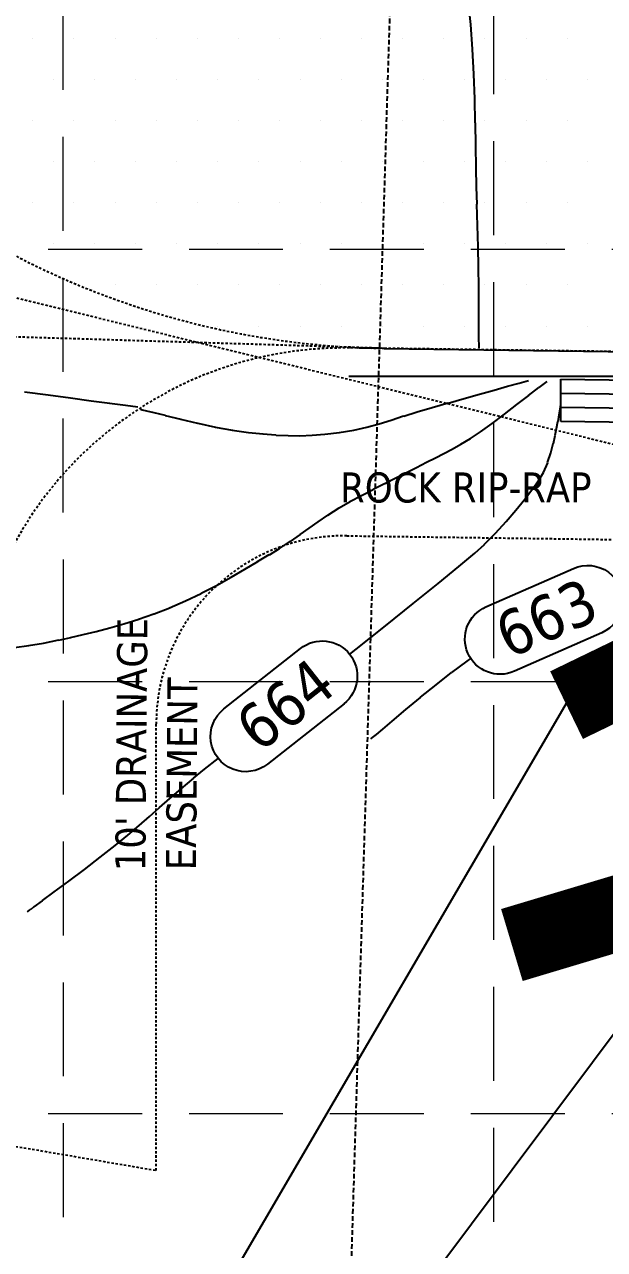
# Model space of a CAD drawing. Header units: inches. Extents: x 6967 to 7890, y 13663 to 15138.
# Drawn here: x 7702.8 to 7733.7, y 14025.2 to 14090.4 of the extents above; entities that cross this region are included whole.
import ezdxf

# ---------------------------------------------------------------- set-up
doc = ezdxf.new("R2010")
doc.units = ezdxf.units.IN
doc.header["$MEASUREMENT"] = 0
for name, pattern in [('HIDDEN', [0.375, 0.25, -0.125]), ('XGWI003AR$0$HIDDEN2', [0.1875, 0.125, -0.0625]), ('xGWI003pt$0$HIDDEN2', [0.1875, 0.125, -0.0625])]:
    doc.linetypes.add(name, pattern=pattern)
for name, color, linetype in [('C-ANNO-EASE-N', 6, 'Continuous'), ('C-SITE-LSCP-STBK-N', 2, 'HIDDEN'), ('C-TOPO-RETN-WALL-TEXT-N', 6, 'Continuous'), ('GRID', 254, 'HIDDEN'), ('PC', 35, 'Continuous'), ('SILT FENCE', 200, 'Continuous'), ('STORM', 5, 'Continuous'), ('XGWI003AR$0$C-PKNG-CURB-FACE-N', 4, 'Continuous'), ('XGWI003AR$0$C-PKNG-FIRE-HTCH-N', 2, 'Continuous'), ('XGWI003AR$0$C-PKNG-FIRE-N', 2, 'XGWI003AR$0$HIDDEN2'), ('XGWI003AR$0$C-PKNG-PAVE-EDGE-N', 4, 'XGWI003AR$0$HIDDEN2'), ('XGWI003AR$0$C-STRC-RAIL-N', 15, 'XGWI003AR$0$ZIGZAG'), ('xGWI003pt$0$C-EASE-STRM-N', 6, 'xGWI003pt$0$HIDDEN2'), ('xGWI003pt$0$TXU-ESMT', 2, 'xGWI003pt$0$HIDDEN2')]:
    doc.layers.add(name, color=color, linetype=linetype)
doc.styles.add('L40', font='TAHOMA.TTF', dxfattribs={"height": 1.6})
doc.styles.add('L50', font='TAHOMA.TTF', dxfattribs={"height": 2})
doc.styles.add('L80', font='TAHOMA.TTF', dxfattribs={"height": 3.2})
doc.linetypes.add('XGWI003AR$0$ZIGZAG', pattern='A,0.0001,-0.2,[131,ltypeshp.shx,S=0.2,R=0,X=-0.2,Y=0],-0.4,[131,ltypeshp.shx,S=0.2,R=180,X=0.2,Y=0],-0.2', length=0.8001)

msp = doc.modelspace()

# ---------------------------------------------------------------- linework, layer by layer
at = {"color": 7, "linetype": 'Continuous', "ltscale": 25}
for p, q in [((7701.356, 14002.363), (7732.111, 14055.029)), ((7704.203, 13996.67), (7738.946, 14043.072))]:
    msp.add_line(p, q, dxfattribs=at)
at = {"layer": 'C-SITE-LSCP-STBK-N', "color": 253}
msp.add_line((7719.753, 14008.773), (7727.043, 14245.288), dxfattribs=at)
at = {"layer": 'GRID', "color": 252, "linetype": 'HIDDEN', "lineweight": 0, "ltscale": 20}
for p, q in [((7704.941, 13779.448), (7704.766, 15114.087)), ((7727.819, 13779.209), (7727.768, 15114.087)), ((6991.593, 14078.468), (7865.68, 14078.468)), ((6991.593, 14055.465), (7865.68, 14055.465)), ((6991.593, 14032.463), (7865.68, 14032.463))]:
    msp.add_line(p, q, dxfattribs=at)
at = {"layer": 'PC', "color": 25, "extrusion": (0.995064, 0.099235, 0), "elevation": 9086.692}
msp.add_lwpolyline([(13255.409, 667), (13254.131, 667)], dxfattribs=at)
at = {"layer": 'PC', "color": 25}
for points, elevation in [([(7726.572, 14090.423), (7726.667, 14089.112)], 667), ([(7726.736, 14087.785), (7726.783, 14086.468)], 667), ([(7726.816, 14085.184), (7726.838, 14083.958)], 667), ([(7726.991, 14076.461), (7726.995, 14075.493)], 667), ([(7726.998, 14074.615), (7727.001, 14073.845)], 667), ([(7728.544, 14071.169), (7729.162, 14071.343)], 666), ([(7724.527, 14070.047), (7725.378, 14070.282)], 666), ([(7729.046, 14070.196), (7729.673, 14070.678)], 665), ([(7731.343, 14069.959), (7731.382, 14070.196)], 664), ([(7709.005, 14069.944), (7709.107, 14069.921)], 666), ([(7723.733, 14069.815), (7724.527, 14070.047)], 666), ([(7727.718, 14069.195), (7728.38, 14069.689)], 665), ([(7731.23, 14069.293), (7731.294, 14069.649)], 664), ([(7721.711, 14069.172), (7722.356, 14069.373)], 666), ([(7727.102, 14068.752), (7727.718, 14069.195)], 665), ([(7731.073, 14068.561), (7731.149, 14068.916)], 664), ([(7714.762, 14068.711), (7715.531, 14068.634)], 666), ([(7716.867, 14068.546), (7717.496, 14068.541)], 666), ([(7717.496, 14068.541), (7718.14, 14068.565)], 666), ([(7718.14, 14068.565), (7718.828, 14068.621)], 666), ([(7718.828, 14068.621), (7719.593, 14068.711)], 666), ([(7726.573, 14068.396), (7727.102, 14068.752)], 665), ([(7730.855, 14067.625), (7730.98, 14068.12)], 664), ([(7724.232, 14067.133), (7724.709, 14067.371)], 665), ([(7729.877, 14065.702), (7730.209, 14066.183)], 664), ([(7719.583, 14064.697), (7720.165, 14065.033)], 665), ([(7718.463, 14063.964), (7718.981, 14064.319)], 665), ([(7728.465, 14063.969), (7728.992, 14064.577)], 664), ([(7717.514, 14063.278), (7717.988, 14063.621)], 665), ([(7717.988, 14063.621), (7718.463, 14063.964)], 665), ([(7727.307, 14062.747), (7727.899, 14063.353)], 664), ([(7714.567, 14061.434), (7715.248, 14061.84)], 665), ([(7725.96, 14061.581), (7726.799, 14062.288)], 664), ([(7713.831, 14061.009), (7714.567, 14061.434)], 665), ([(7712.238, 14060.153), (7713.051, 14060.577)], 665), ([(7723.528, 14059.605), (7724.85, 14060.672)], 664), ([(7710.559, 14059.381), (7711.403, 14059.75)], 665), ([(7708.131, 14058.526), (7708.915, 14058.773)], 665), ([(7705.293, 14057.804), (7705.954, 14057.955)], 665), ([(7705.954, 14057.955), (7706.649, 14058.122)], 665), ([(7706.649, 14058.122), (7707.375, 14058.31)], 665), ([(7702.307, 14057.264), (7703.061, 14057.371)], 665), ([(7720.145, 14056.909), (7720.484, 14057.177)], 664), ([(7724.738, 14055.29), (7725.57, 14055.944)], 663), ([(7722.412, 14053.353), (7723.132, 14053.962)], 663), ([(7712.409, 14050.786), (7713.141, 14051.37)], 664), ([(7711.838, 14050.323), (7712.409, 14050.786)], 664), ([(7709.488, 14048.279), (7710.021, 14048.751)], 664), ([(7708.938, 14047.798), (7709.488, 14048.279)], 664), ([(7706.87, 14046.108), (7707.655, 14046.728)], 664), ([(7706.027, 14045.462), (7706.87, 14046.108)], 664), ([(7703.095, 14043.287), (7703.178, 14043.353)], 664)]:
    msp.add_lwpolyline(points, dxfattribs=dict(at, elevation=elevation))
at = {"layer": 'PC', "color": 25, "extrusion": (0.998671, 0.051537, 0), "elevation": 8442.507}
msp.add_lwpolyline([(13672.181, 667), (13670.853, 667)], dxfattribs=at)
at = {"layer": 'PC', "color": 25, "extrusion": (0.999684, 0.025131, 0), "elevation": 8078.346}
msp.add_lwpolyline([(13887.84, 667), (13886.555, 667)], dxfattribs=at)
at = {"layer": 'PC', "color": 25, "extrusion": (0.999872, 0.016013, 0), "elevation": 7951.378}
msp.add_lwpolyline([(13958.42, 667), (13957.275, 667)], dxfattribs=at)
at = {"layer": 'PC', "color": 25, "extrusion": (0.99982, 0.01896, 0), "elevation": 7992.484}
msp.add_lwpolyline([(13933.777, 667), (13932.739, 667)], dxfattribs=at)
at = {"layer": 'PC', "color": 25, "extrusion": (0.999571, 0.029294, 0), "elevation": 8136.077}
msp.add_lwpolyline([(13849.378, 667), (13848.469, 667)], dxfattribs=at)
at = {"layer": 'PC', "color": 25, "extrusion": (0.999473, 0.032471, 0), "elevation": 8180.044}
msp.add_lwpolyline([(13822.544, 667), (13821.398, 667)], dxfattribs=at)
at = {"layer": 'PC', "color": 25, "extrusion": (0.999746, 0.022551, 0), "elevation": 8042.482}
msp.add_lwpolyline([(13901.894, 667), (13900.765, 667)], dxfattribs=at)
at = {"layer": 'PC', "color": 25, "extrusion": (0.999891, 0.014734, 0), "elevation": 7933.557}
msp.add_lwpolyline([(13963.218, 667), (13962.125, 667)], dxfattribs=at)
at = {"layer": 'PC', "color": 25, "extrusion": (0.999961, 0.008827, 0), "elevation": 7850.946}
msp.add_lwpolyline([(14008.744, 667), (14007.704, 667)], dxfattribs=at)
at = {"layer": 'PC', "color": 25, "extrusion": (0.999996, 0.002915, 0), "elevation": 7767.999}
msp.add_lwpolyline([(14052.905, 667), (14052.027, 667)], dxfattribs=at)
at = {"layer": 'PC', "color": 25, "extrusion": (0.999962, 0.008696, 0), "elevation": 7849.098}
msp.add_lwpolyline([(14006.116, 667), (14005.473, 667)], dxfattribs=at)
at = {"layer": 'PC', "color": 25, "extrusion": (0.270376, -0.962755, 0), "elevation": -11457.476}
msp.add_lwpolyline([(11245.839, 666), (11246.363, 666)], dxfattribs=at)
at = {"layer": 'PC', "color": 25, "extrusion": (-0.12863, -0.991693, 0), "elevation": -14944.799}
msp.add_lwpolyline([(5828.908, 666), (5830.176, 666)], dxfattribs=at)
at = {"layer": 'PC', "color": 25, "extrusion": (0.270623, -0.962685, 0), "elevation": -11454.586}
msp.add_lwpolyline([(11246.591, 666), (11247.401, 666)], dxfattribs=at)
at = {"layer": 'PC', "color": 25, "extrusion": (0.271125, -0.962544, 0), "elevation": -11448.718}
msp.add_lwpolyline([(11253.374, 666), (11254.112, 666)], dxfattribs=at)
at = {"layer": 'PC', "color": 25, "extrusion": (-0.609933, 0.792453, 0), "elevation": 6435.775}
msp.add_lwpolyline([(-14707.571, 665), (-14708.26, 665)], dxfattribs=at)
at = {"layer": 'PC', "color": 25, "extrusion": (-0.603929, 0.797038, 0), "elevation": 6546.696}
msp.add_lwpolyline([(-14659.226, 665), (-14659.757, 665)], dxfattribs=at)
at = {"layer": 'PC', "color": 25, "extrusion": (-0.131906, -0.991262, 0), "elevation": -14963.98}
msp.add_lwpolyline([(5780.767, 666), (5781.969, 666)], dxfattribs=at)
at = {"layer": 'PC', "color": 25, "extrusion": (-0.133732, -0.991018, 0), "elevation": -14974.605}
msp.add_lwpolyline([(5754.396, 666), (5755.506, 666)], dxfattribs=at)
at = {"layer": 'PC', "color": 25, "extrusion": (-0.133851, -0.991002, 0), "elevation": -14975.296}
msp.add_lwpolyline([(5753.708, 666), (5754.698, 666)], dxfattribs=at)
at = {"layer": 'PC', "color": 25, "extrusion": (-0.131554, -0.991309, 0), "elevation": -14961.921}
msp.add_lwpolyline([(5789.382, 666), (5790.227, 666)], dxfattribs=at)
at = {"layer": 'PC', "color": 25, "extrusion": (-0.124998, -0.992157, 0), "elevation": -14923.317}
msp.add_lwpolyline([(5889.009, 666), (5889.682, 666)], dxfattribs=at)
at = {"layer": 'PC', "color": 25, "extrusion": (0.268374, -0.963315, 0), "elevation": -11480.816}
msp.add_lwpolyline([(11218.073, 666), (11218.955, 666)], dxfattribs=at)
at = {"layer": 'PC', "color": 25, "extrusion": (0.269708, -0.962942, 0), "elevation": -11465.267}
msp.add_lwpolyline([(11234.845, 666), (11235.702, 666)], dxfattribs=at)
at = {"layer": 'PC', "color": 25, "extrusion": (-0.60597, 0.795488, 0), "elevation": 6509.099}
msp.add_lwpolyline([(-14673.637, 665), (-14674.474, 665)], dxfattribs=at)
at = {"layer": 'PC', "color": 25, "extrusion": (-0.224576, -0.974457, 0), "elevation": -15441.808}
msp.add_lwpolyline([(4352.423, 666), (4352.655, 666)], dxfattribs=at)
at = {"layer": 'PC', "color": 25, "extrusion": (-0.235592, -0.971852, 0), "elevation": -15490.087}
msp.add_lwpolyline([(4177.588, 666), (4177.987, 666)], dxfattribs=at)
at = {"layer": 'PC', "color": 25, "extrusion": (-0.242229, -0.970219, 0), "elevation": -15518.282}
msp.add_lwpolyline([(4072.014, 666), (4072.626, 666)], dxfattribs=at)
at = {"layer": 'PC', "color": 25, "extrusion": (-0.241414, -0.970422, 0), "elevation": -15514.855}
msp.add_lwpolyline([(4085.662, 666), (4086.525, 666)], dxfattribs=at)
at = {"layer": 'PC', "color": 25, "extrusion": (-0.30959, 0.95087, 0), "elevation": 10987.385}
msp.add_lwpolyline([(-11698.692, 666), (-11699.39, 666)], dxfattribs=at)
at = {"layer": 'PC', "color": 25, "extrusion": (-0.302281, 0.953219, 0), "elevation": 11076.87}
msp.add_lwpolyline([(-11614.702, 666), (-11615.451, 666)], dxfattribs=at)
at = {"layer": 'PC', "color": 25, "extrusion": (0.987501, -0.157615, 0), "elevation": 5417.067}
msp.add_lwpolyline([(15112.357, 664), (15112.67, 664)], dxfattribs=at)
at = {"layer": 'PC', "color": 25, "extrusion": (-0.231728, -0.972781, 0), "elevation": -15473.349}
msp.add_lwpolyline([(4240.978, 666), (4241.907, 666)], dxfattribs=at)
at = {"layer": 'PC', "color": 25, "extrusion": (-0.213087, -0.977033, 0), "elevation": -15389.416}
msp.add_lwpolyline([(4536.978, 666), (4537.93, 666)], dxfattribs=at)
at = {"layer": 'PC', "color": 25, "extrusion": (-0.183381, -0.983042, 0), "elevation": -15244.832}
msp.add_lwpolyline([(5002.203, 666), (5003.134, 666)], dxfattribs=at)
at = {"layer": 'PC', "color": 25, "extrusion": (-0.137162, -0.990549, 0), "elevation": -14993.917}
msp.add_lwpolyline([(5711.279, 666), (5712.147, 666)], dxfattribs=at)
at = {"layer": 'PC', "color": 25, "extrusion": (0.160756, -0.986994, 0), "elevation": -12644.768}
msp.add_lwpolyline([(9880.819, 666), (9881.597, 666)], dxfattribs=at)
at = {"layer": 'PC', "color": 25, "extrusion": (0.217814, -0.97599, 0), "elevation": -12049.444}
msp.add_lwpolyline([(10599.387, 666), (10600.1, 666)], dxfattribs=at)
at = {"layer": 'PC', "color": 25, "extrusion": (0.265863, -0.964011, 0), "elevation": -11509.915}
msp.add_lwpolyline([(11183.608, 666), (11184.287, 666)], dxfattribs=at)
at = {"layer": 'PC', "color": 25, "extrusion": (0.977694, -0.210033, 0), "elevation": 4603.758}
msp.add_lwpolyline([(15378.897, 664), (15379.283, 664)], dxfattribs=at)
at = {"layer": 'PC', "color": 25, "extrusion": (-0.080192, -0.996779, 0), "elevation": -14642.052}
msp.add_lwpolyline([(6562.484, 666), (6563.178, 666)], dxfattribs=at)
at = {"layer": 'PC', "color": 25, "extrusion": (-0.049199, -0.998789, 0), "elevation": -14431.171}
msp.add_lwpolyline([(7014.719, 666), (7015.364, 666)], dxfattribs=at)
at = {"layer": 'PC', "color": 25, "extrusion": (-0.520531, 0.853843, 0), "elevation": 7990.278}
msp.add_lwpolyline([(-13919.712, 665), (-13920.315, 665)], dxfattribs=at)
at = {"layer": 'PC', "color": 25, "extrusion": (0.978293, -0.207229, 0), "elevation": 4647.844}
msp.add_lwpolyline([(15364.817, 664), (15365.267, 664)], dxfattribs=at)
at = {"layer": 'PC', "color": 25, "extrusion": (0.446634, -0.894717, 0), "elevation": -9136.195}
msp.add_lwpolyline([(13194.393, 665), (13194.891, 665)], dxfattribs=at)
at = {"layer": 'PC', "color": 25, "extrusion": (0.461728, -0.887021, 0), "elevation": -8911.336}
msp.add_lwpolyline([(13347.782, 665), (13348.279, 665)], dxfattribs=at)
at = {"layer": 'PC', "color": 25, "extrusion": (0.48882, -0.872384, 0), "elevation": -8496.123}
msp.add_lwpolyline([(13616.327, 665), (13616.858, 665)], dxfattribs=at)
at = {"layer": 'PC', "color": 25, "extrusion": (0.949851, -0.312704, 0), "elevation": 2944.151}
msp.add_lwpolyline([(15779.064, 664), (15779.613, 664)], dxfattribs=at)
at = {"layer": 'PC', "color": 25, "extrusion": (0.459587, -0.888133, 0), "elevation": -8943.528}
msp.add_lwpolyline([(13324.608, 665), (13325.213, 665)], dxfattribs=at)
at = {"layer": 'PC', "color": 25, "extrusion": (0.911737, -0.410776, 0), "elevation": 1269.924}
msp.add_lwpolyline([(16000.502, 664), (16001.068, 664)], dxfattribs=at)
at = {"layer": 'PC', "color": 25, "extrusion": (0.448608, -0.893729, 0), "elevation": -9107.032}
msp.add_lwpolyline([(13211.497, 665), (13212.167, 665)], dxfattribs=at)
at = {"layer": 'PC', "color": 25, "extrusion": (0.45092, -0.892564, 0), "elevation": -9072.802}
msp.add_lwpolyline([(13235.696, 665), (13236.331, 665)], dxfattribs=at)
at = {"layer": 'PC', "color": 25, "extrusion": (0.46049, -0.887665, 0), "elevation": -8929.972}
msp.add_lwpolyline([(13333.109, 665), (13333.697, 665)], dxfattribs=at)
at = {"layer": 'PC', "color": 25, "extrusion": (0.858803, -0.512306, 0), "elevation": -567.462}
msp.add_lwpolyline([(16040.313, 664), (16040.784, 664)], dxfattribs=at)
at = {"layer": 'PC', "color": 25, "extrusion": (0.461823, -0.886972, 0), "elevation": -8909.955}
msp.add_lwpolyline([(13343.818, 665), (13344.515, 665)], dxfattribs=at)
at = {"layer": 'PC', "color": 25, "extrusion": (0.452362, -0.891835, 0), "elevation": -9051.404}
msp.add_lwpolyline([(13248.98, 665), (13249.67, 665)], dxfattribs=at)
at = {"layer": 'PC', "color": 25, "extrusion": (0.797011, -0.603965, 0), "elevation": -2334.401}
msp.add_lwpolyline([(15878.412, 664), (15879.091, 664)], dxfattribs=at)
at = {"layer": 'PC', "color": 25, "extrusion": (-0.477269, 0.878757, 0), "elevation": 8675.158}
msp.add_lwpolyline([(-13496.953, 665), (-13497.644, 665)], dxfattribs=at)
at = {"layer": 'PC', "color": 25, "extrusion": (0.775468, -0.631387, 0), "elevation": -2886.614}
msp.add_lwpolyline([(15786.611, 664), (15787.364, 664)], dxfattribs=at)
at = {"layer": 'PC', "color": 25, "extrusion": (0.53182, -0.846858, 0), "elevation": -7805.369}
msp.add_lwpolyline([(14016.559, 665), (14017.271, 665)], dxfattribs=at)
at = {"layer": 'PC', "color": 25, "extrusion": (0.736261, -0.676697, 0), "elevation": -3826.882}
msp.add_lwpolyline([(15583.751, 664), (15584.587, 664)], dxfattribs=at)
at = {"layer": 'PC', "color": 25, "extrusion": (0.568213, -0.822881, 0), "elevation": -7187.211}
msp.add_lwpolyline([(14340.913, 665), (14341.541, 665)], dxfattribs=at)
at = {"layer": 'PC', "color": 25, "extrusion": (0.520765, -0.8537, 0), "elevation": -7986.755}
msp.add_lwpolyline([(13910.143, 665), (13910.77, 665)], dxfattribs=at)
at = {"layer": 'PC', "color": 25, "extrusion": (0.536596, -0.843839, 0), "elevation": -7725.93}
msp.add_lwpolyline([(14057.304, 665), (14058.015, 665)], dxfattribs=at)
at = {"layer": 'PC', "color": 25, "extrusion": (-0.67036, 0.742036, 0), "elevation": 5254.982}
msp.add_lwpolyline([(-15160.36, 664), (-15161.045, 664)], dxfattribs=at)
at = {"layer": 'PC', "color": 25, "extrusion": (0.51936, -0.854556, 0), "elevation": -8009.638}
msp.add_lwpolyline([(13896.262, 665), (13896.98, 665)], dxfattribs=at)
at = {"layer": 'PC', "color": 25, "extrusion": (-0.483854, 0.875149, 0), "elevation": 8573.101}
msp.add_lwpolyline([(-13553.336, 665), (-13554.228, 665)], dxfattribs=at)
at = {"layer": 'PC', "color": 25, "extrusion": (0.633762, -0.773528, 0), "elevation": -5980.607}
msp.add_lwpolyline([(14886.509, 664), (14887.944, 664)], dxfattribs=at)
at = {"layer": 'PC', "color": 25, "linetype": 'Continuous', "elevation": 663}
for points in [[(7727.395, 14059.434), (7732.047, 14061.482)], [(7733.558, 14058.05), (7728.906, 14056.002)]]:
    msp.add_lwpolyline(points, dxfattribs=at)
at = {"layer": 'PC', "color": 25, "extrusion": (-0.435012, 0.900425, 0), "elevation": 9305.191}
msp.add_lwpolyline([(-13059.699, 665), (-13060.626, 665)], dxfattribs=at)
at = {"layer": 'PC', "color": 25, "extrusion": (0.330348, -0.943859, 0), "elevation": -10722.879}
msp.add_lwpolyline([(11920.416, 665), (11921.275, 665)], dxfattribs=at)
at = {"layer": 'PC', "color": 25, "extrusion": (0.362916, -0.931822, 0), "elevation": -10302.549}
msp.add_lwpolyline([(12286.35, 665), (12287.245, 665)], dxfattribs=at)
at = {"layer": 'PC', "color": 25, "extrusion": (-0.624601, 0.780944, 0), "elevation": 6155.642}
msp.add_lwpolyline([(-14811.397, 664), (-14813.286, 664)], dxfattribs=at)
at = {"layer": 'PC', "color": 25, "extrusion": (0.274052, -0.961715, 0), "elevation": -11407.866}
msp.add_lwpolyline([(11265.004, 665), (11265.79, 665)], dxfattribs=at)
at = {"layer": 'PC', "color": 25, "extrusion": (0.622371, -0.782723, 0), "elevation": -6197.869}
msp.add_lwpolyline([(14791.772, 664), (14793.777, 664)], dxfattribs=at)
at = {"layer": 'PC', "color": 25, "extrusion": (0.216073, -0.976377, 0), "elevation": -12060.809}
msp.add_lwpolyline([(10560.149, 665), (10560.79, 665)], dxfattribs=at)
at = {"layer": 'PC', "color": 25, "extrusion": (0.164007, -0.986459, 0), "elevation": -12603.67}
msp.add_lwpolyline([(9904.258, 665), (9905.064, 665)], dxfattribs=at)
at = {"layer": 'PC', "color": 25, "extrusion": (0.196194, -0.980565, 0), "elevation": -12272.851}
msp.add_lwpolyline([(10312.125, 665), (10312.952, 665)], dxfattribs=at)
at = {"layer": 'PC', "color": 25, "linetype": 'Continuous', "extrusion": (0.619704, -0.784836, 0)}
for points, elevation in [([(14763.109, 664), (14768.296, 664)], -6250.026), ([(14768.296, 664), (14763.109, 664)], -6246.283)]:
    msp.add_lwpolyline(points, dxfattribs=dict(at, elevation=elevation))
at = {"layer": 'PC', "color": 25, "extrusion": (0.595779, -0.803148, 0), "elevation": -6686.27}
msp.add_lwpolyline([(14579.019, 663), (14580.035, 663)], dxfattribs=at)
at = {"layer": 'PC', "color": 25, "extrusion": (-0.561183, 0.827691, 0), "elevation": 7298.566}
msp.add_lwpolyline([(-14283.366, 663), (-14283.608, 663)], dxfattribs=at)
at = {"layer": 'PC', "color": 25, "extrusion": (-0.632703, 0.774395, 0), "elevation": 5996.88}
msp.add_lwpolyline([(-14873.755, 663), (-14874.817, 663)], dxfattribs=at)
at = {"layer": 'PC', "color": 25, "extrusion": (0.641682, -0.766971, 0), "elevation": -5823.184}
msp.add_lwpolyline([(14941.591, 663), (14942.613, 663)], dxfattribs=at)
at = {"layer": 'PC', "color": 25, "extrusion": (-0.644589, 0.764529, 0), "elevation": 5766.417}
msp.add_lwpolyline([(-14961.979, 663), (-14962.647, 663)], dxfattribs=at)
at = {"layer": 'PC', "color": 25, "extrusion": (0.631399, -0.775458, 0), "elevation": -6021.847}
msp.add_lwpolyline([(14860.319, 663), (14860.575, 663)], dxfattribs=at)
at = {"layer": 'PC', "color": 25, "extrusion": (0.639193, -0.769047, 0), "elevation": -5871.572}
msp.add_lwpolyline([(14920.589, 663), (14921.026, 663)], dxfattribs=at)
at = {"layer": 'PC', "color": 25, "extrusion": (-0.624225, 0.781245, 0), "elevation": 6158.562}
msp.add_lwpolyline([(-14804.066, 663), (-14804.183, 663)], dxfattribs=at)
at = {"layer": 'PC', "color": 25, "extrusion": (0.645012, -0.764172, 0), "elevation": -5762.631}
msp.add_lwpolyline([(14954.921, 664), (14955.805, 664)], dxfattribs=at)
at = {"layer": 'PC', "color": 25, "extrusion": (0.655728, -0.754997, 0), "elevation": -5551.093}
msp.add_lwpolyline([(15033.937, 664), (15034.725, 664)], dxfattribs=at)
at = {"layer": 'PC', "color": 25, "extrusion": (0.662573, -0.748997, 0), "elevation": -5414.021}
msp.add_lwpolyline([(15083.11, 664), (15083.841, 664)], dxfattribs=at)
at = {"layer": 'PC', "color": 25, "extrusion": (0.64775, -0.761853, 0), "elevation": -5708.894}
msp.add_lwpolyline([(14971.75, 664), (14972.538, 664)], dxfattribs=at)
at = {"layer": 'PC', "color": 25, "extrusion": (-0.634189, 0.773178, 0), "elevation": 5972.51}
msp.add_lwpolyline([(-14867.67, 664), (-14868.554, 664)], dxfattribs=at)
at = {"layer": 'PC', "color": 25, "extrusion": (-0.600888, 0.799333, 0), "elevation": 6596.538}
msp.add_lwpolyline([(-14598.389, 664), (-14599.436, 664)], dxfattribs=at)
at = {"layer": 'PC', "color": 25, "extrusion": (-0.59565, 0.803244, 0), "elevation": 6691.832}
msp.add_lwpolyline([(-14553.999, 664), (-14554.953, 664)], dxfattribs=at)
at = {"layer": 'PC', "color": 25, "extrusion": (-0.59187, 0.806034, 0), "elevation": 6760.135}
msp.add_lwpolyline([(-14521.613, 664), (-14522.399, 664)], dxfattribs=at)
at = {"layer": 'PC', "color": 25, "extrusion": (0.589632, -0.807672, 0), "elevation": -6800.376}
msp.add_lwpolyline([(14502.055, 664), (14502.272, 664)], dxfattribs=at)
at = {"layer": 'PC', "color": 25, "extrusion": (0.589335, -0.807889, 0), "elevation": -6805.71}
msp.add_lwpolyline([(14499.769, 664), (14500.309, 664)], dxfattribs=at)
at = {"layer": 'PC', "color": 25, "extrusion": (0.62964, -0.776887, 0), "elevation": -6059.871}
msp.add_lwpolyline([(14826.513, 664), (14826.526, 664)], dxfattribs=at)
at = {"layer": 'PC', "color": 25, "extrusion": (0.631373, -0.77548, 0), "elevation": -6026.761}
msp.add_lwpolyline([(14840.016, 664), (14840.057, 664)], dxfattribs=at)
at = {"layer": 'PC', "color": 25, "extrusion": (-0.630491, 0.776196, 0), "elevation": 6043.613}
msp.add_lwpolyline([(-14833.202, 664), (-14833.284, 664)], dxfattribs=at)
at = {"layer": 'PC', "color": 25, "linetype": 'Continuous', "extrusion": (0, 0, -1)}
for centre, radius, start, end in [((-7732.802, 14059.766, -663), 1.875, 66.241, 246.241), ((-7728.151, 14057.718, -663), 1.875, 246.241, 66.241), ((-7718.678, 14055.746, -664), 1.871, 51.70548, 231.70548), ((-7714.608, 14052.532, -664), 1.871, 231.70548, 51.70548)]:
    msp.add_arc(centre, radius, start, end, dxfattribs=at)
at = {"layer": 'SILT FENCE', "linetype": 'Continuous', "ltscale": 25, "const_width": 4}
for points in [[(7731.684, 14054.201), (7744.167, 14060.246), (7756.805, 14052.573)], [(7728.775, 14041.435), (7742.669, 14045.602), (7751.799, 14036.276)]]:
    msp.add_lwpolyline(points, dxfattribs=at)
at = {"layer": 'STORM', "color": 5}
for p, q in [((7731.378, 14069.305), (7731.378, 14071.556)), ((7731.378, 14071.556), (7759.628, 14071.16)), ((7759.628, 14068.909), (7731.378, 14069.305))]:
    msp.add_line(p, q, dxfattribs=at)
at = {"layer": 'STORM'}
for p, q in [((7731.378, 14070.806), (7759.628, 14070.41)), ((7731.378, 14070.055), (7759.628, 14069.66))]:
    msp.add_line(p, q, dxfattribs=at)
at = {"layer": 'XGWI003AR$0$C-PKNG-CURB-FACE-N', "color": 7}
msp.add_line((7721.978, 14073.188), (7766.426, 14072.565), dxfattribs=at)
at = {"layer": 'XGWI003AR$0$C-PKNG-FIRE-HTCH-N', "color": 255}
for p, q in [((7703.281, 14089.688), (7703.281, 14089.688)), ((7705.469, 14089.688), (7705.469, 14089.688)), ((7707.656, 14089.688), (7707.656, 14089.688)), ((7709.844, 14089.688), (7709.844, 14089.688)), ((7712.031, 14089.688), (7712.031, 14089.688)), ((7714.219, 14089.688), (7714.219, 14089.688)), ((7716.406, 14089.688), (7716.406, 14089.688)), ((7718.594, 14089.688), (7718.594, 14089.688)), ((7720.781, 14089.688), (7720.781, 14089.688)), ((7722.969, 14089.688), (7722.969, 14089.688)), ((7725.156, 14089.688), (7725.156, 14089.688)), ((7727.344, 14089.688), (7727.344, 14089.688)), ((7729.531, 14089.688), (7729.531, 14089.688)), ((7731.719, 14089.688), (7731.719, 14089.688)), ((7704.375, 14087.5), (7704.375, 14087.5)), ((7706.562, 14087.5), (7706.562, 14087.5)), ((7708.75, 14087.5), (7708.75, 14087.5)), ((7710.938, 14087.5), (7710.938, 14087.5)), ((7713.125, 14087.5), (7713.125, 14087.5)), ((7715.312, 14087.5), (7715.312, 14087.5)), ((7717.5, 14087.5), (7717.5, 14087.5)), ((7719.688, 14087.5), (7719.688, 14087.5)), ((7721.875, 14087.5), (7721.875, 14087.5)), ((7724.062, 14087.5), (7724.062, 14087.5)), ((7726.25, 14087.5), (7726.25, 14087.5)), ((7728.438, 14087.5), (7728.438, 14087.5)), ((7730.625, 14087.5), (7730.625, 14087.5)), ((7732.812, 14087.5), (7732.812, 14087.5)), ((7703.281, 14085.312), (7703.281, 14085.312)), ((7705.469, 14085.312), (7705.469, 14085.312)), ((7707.656, 14085.312), (7707.656, 14085.312)), ((7709.844, 14085.312), (7709.844, 14085.312)), ((7712.031, 14085.312), (7712.031, 14085.312)), ((7714.219, 14085.312), (7714.219, 14085.312)), ((7716.406, 14085.312), (7716.406, 14085.312)), ((7718.594, 14085.312), (7718.594, 14085.312)), ((7720.781, 14085.312), (7720.781, 14085.312)), ((7722.969, 14085.312), (7722.969, 14085.312)), ((7725.156, 14085.312), (7725.156, 14085.312)), ((7727.344, 14085.312), (7727.344, 14085.312)), ((7729.531, 14085.312), (7729.531, 14085.312)), ((7731.719, 14085.312), (7731.719, 14085.312)), ((7704.375, 14083.125), (7704.375, 14083.125)), ((7706.562, 14083.125), (7706.562, 14083.125)), ((7708.75, 14083.125), (7708.75, 14083.125)), ((7710.938, 14083.125), (7710.938, 14083.125)), ((7713.125, 14083.125), (7713.125, 14083.125)), ((7715.312, 14083.125), (7715.312, 14083.125)), ((7717.5, 14083.125), (7717.5, 14083.125)), ((7719.688, 14083.125), (7719.688, 14083.125)), ((7721.875, 14083.125), (7721.875, 14083.125)), ((7724.062, 14083.125), (7724.062, 14083.125)), ((7726.25, 14083.125), (7726.25, 14083.125)), ((7728.438, 14083.125), (7728.438, 14083.125)), ((7730.625, 14083.125), (7730.625, 14083.125)), ((7732.812, 14083.125), (7732.812, 14083.125)), ((7703.281, 14080.938), (7703.281, 14080.938)), ((7705.469, 14080.938), (7705.469, 14080.938)), ((7707.656, 14080.938), (7707.656, 14080.938)), ((7709.844, 14080.938), (7709.844, 14080.938)), ((7712.031, 14080.938), (7712.031, 14080.938)), ((7714.219, 14080.938), (7714.219, 14080.938)), ((7716.406, 14080.938), (7716.406, 14080.938)), ((7718.594, 14080.938), (7718.594, 14080.938)), ((7720.781, 14080.938), (7720.781, 14080.938)), ((7722.969, 14080.938), (7722.969, 14080.938)), ((7725.156, 14080.938), (7725.156, 14080.938)), ((7727.344, 14080.938), (7727.344, 14080.938)), ((7729.531, 14080.938), (7729.531, 14080.938)), ((7731.719, 14080.938), (7731.719, 14080.938)), ((7704.375, 14078.75), (7704.375, 14078.75)), ((7706.562, 14078.75), (7706.562, 14078.75)), ((7708.75, 14078.75), (7708.75, 14078.75)), ((7710.938, 14078.75), (7710.938, 14078.75)), ((7713.125, 14078.75), (7713.125, 14078.75)), ((7715.312, 14078.75), (7715.312, 14078.75)), ((7717.5, 14078.75), (7717.5, 14078.75)), ((7719.688, 14078.75), (7719.688, 14078.75)), ((7721.875, 14078.75), (7721.875, 14078.75)), ((7724.062, 14078.75), (7724.062, 14078.75)), ((7726.25, 14078.75), (7726.25, 14078.75)), ((7728.438, 14078.75), (7728.438, 14078.75)), ((7730.625, 14078.75), (7730.625, 14078.75)), ((7732.812, 14078.75), (7732.812, 14078.75)), ((7707.656, 14076.562), (7707.656, 14076.562)), ((7709.844, 14076.562), (7709.844, 14076.562)), ((7712.031, 14076.562), (7712.031, 14076.562)), ((7714.219, 14076.562), (7714.219, 14076.562)), ((7716.406, 14076.562), (7716.406, 14076.562)), ((7718.594, 14076.562), (7718.594, 14076.562)), ((7720.781, 14076.562), (7720.781, 14076.562)), ((7722.969, 14076.562), (7722.969, 14076.562)), ((7725.156, 14076.562), (7725.156, 14076.562)), ((7727.344, 14076.562), (7727.344, 14076.562)), ((7729.531, 14076.562), (7729.531, 14076.562)), ((7731.719, 14076.562), (7731.719, 14076.562)), ((7713.125, 14074.375), (7713.125, 14074.375)), ((7715.312, 14074.375), (7715.312, 14074.375)), ((7717.5, 14074.375), (7717.5, 14074.375)), ((7719.688, 14074.375), (7719.688, 14074.375)), ((7721.875, 14074.375), (7721.875, 14074.375)), ((7724.062, 14074.375), (7724.062, 14074.375)), ((7726.25, 14074.375), (7726.25, 14074.375)), ((7728.438, 14074.375), (7728.438, 14074.375)), ((7730.625, 14074.375), (7730.625, 14074.375)), ((7732.812, 14074.375), (7732.812, 14074.375))]:
    msp.add_line(p, q, dxfattribs=at)
at = {"layer": 'XGWI003AR$0$C-PKNG-FIRE-N', "color": 7}
msp.add_line((7736.739, 14072.981), (7721.978, 14073.188), dxfattribs=at)
msp.add_arc((7722.594, 14117.183), 44, 178.23444, 269.19703, dxfattribs=at)
at = {"layer": 'XGWI003AR$0$C-PKNG-PAVE-EDGE-N', "color": 7}
msp.add_line((7721.978, 14073.188), (7677.26, 14074.566), dxfattribs=at)
at = {"layer": 'XGWI003AR$0$C-STRC-RAIL-N', "ltscale": 0.06}
msp.add_line((7720.099, 14071.714), (7763.839, 14071.714), dxfattribs=at)
at = {"layer": 'xGWI003pt$0$C-EASE-STRM-N', "color": 253}
for p, q in [((7736.739, 14072.981), (7720.127, 14073.213)), ((7719.987, 14063.214), (7736.431, 14062.984)), ((7709.847, 14029.444), (7709.847, 14053.215)), ((7642.925, 14040.879), (7709.847, 14029.444))]:
    msp.add_line(p, q, dxfattribs=at)
for radius in [20, 10]:
    msp.add_arc((7719.847, 14053.215), radius, 89.19703, 180, dxfattribs=at)
at = {"layer": 'xGWI003pt$0$TXU-ESMT', "color": 253}
msp.add_line((7409.152, 14147.76), (7736.569, 14067.505), dxfattribs=at)

# ---------------------------------------------------------------- texts
at = {"layer": 'C-ANNO-EASE-N', "color": 7, "style": 'L40'}
for s, p in [("10' DRAINAGE ", (7709.264, 14045.351)), ('EASEMENT', (7711.96, 14045.409))]:
    msp.add_text(s, height=1.6, rotation=89.50582, dxfattribs=at).set_placement(p)
at = {"layer": 'C-TOPO-RETN-WALL-TEXT-N', "color": 7, "style": 'L80'}
msp.add_text('ROCK RIP-RAP', height=1.6, rotation=360, dxfattribs=at).set_placement((7719.634, 14064.986, 706.762))
at = {"layer": 'PC', "color": 25, "char_height": 2.4, "width": 6.3006, "attachment_point": 1, "style": 'L50'}
for s, insert, rotation in [('\\fTahoma|b0|i0|c0|p34;\\W1.0000000000;\\T1.0000000000;\\o\\l663', (7727.647, 14058.862, 663), 23.759), ('\\fTahoma|b0|i0|c0|p34;\\W1.0000000000;\\T1.0000000000;\\o\\l664', (7713.834, 14053.511, 664), 38.29452)]:
    msp.add_mtext(s, dxfattribs=dict(at, insert=insert, rotation=rotation))

doc.saveas('drawing.dxf')
